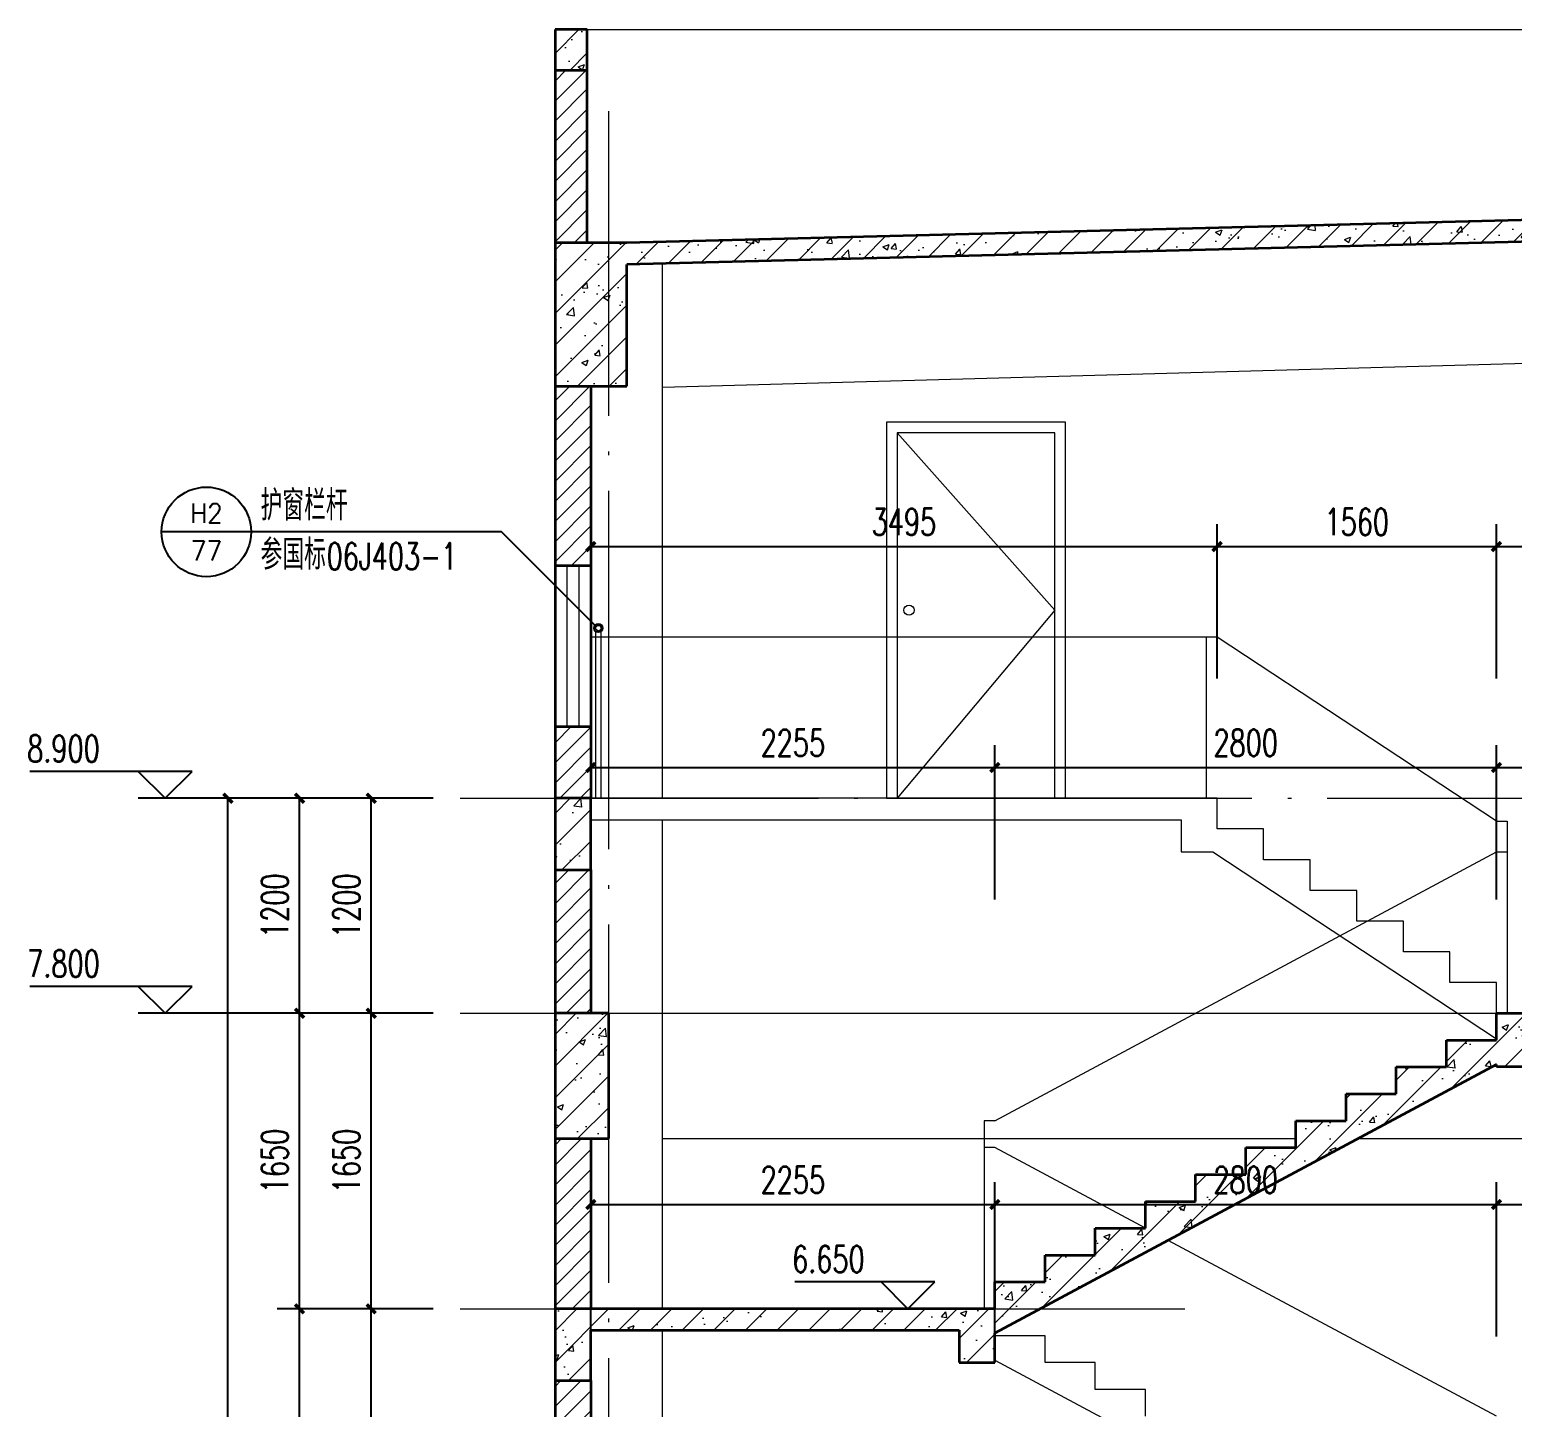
# Model space of a CAD drawing. Extents: x 238398 to 585159, y -66832 to 191741.
# Drawn here: x 393303 to 401579, y -50756 to -43066 of the extents above; entities that cross this region are included whole.
import ezdxf
from ezdxf.enums import TextEntityAlignment as Align

# ---------------------------------------------------------------- set-up
doc = ezdxf.new("R2010")
doc.units = 0
doc.header["$LTSCALE"] = 1000
doc.header["$MEASUREMENT"] = 0
doc.linetypes.add('DOTE', pattern=[2.42, 2, -0.2, 0.02, -0.2])
for name, color, linetype in [('DIM_ELEV', 3, 'Continuous'), ('DIM_IDEN', 3, 'Continuous'), ('PUB_DIM', 76, 'Continuous')]:
    doc.layers.add(name, color=color, linetype=linetype)
for name, color, linetype, lineweight in [('DOTE', 18, 'DOTE', 13), ('PUB_HATCH', 252, 'Continuous', 5), ('PUB_TEXT', 7, 'Continuous', 20), ('S_SURFACE', 42, 'Continuous', 15), ('WINDOW', 2, 'Continuous', 18), ('剖面粗线', 4, 'Continuous', 35)]:
    doc.layers.add(name, color=color, linetype=linetype, lineweight=lineweight)
doc.styles.add('_TCH_DIM', font='SIMPLEX', dxfattribs={"bigfont": 'GBCBIG'})
doc.styles.add('_TCH_DIM_T3', font='SIMPLEX', dxfattribs={"width": 0.705882, "bigfont": 'GBCBIG'})
doc.styles.add('_TCH_LABEL', font='geditxt.shx', dxfattribs={"bigfont": 'hztxt1.shx'})
doc.dimstyles.new('_TCH_ARCH&&50', dxfattribs={"dimtxt": 148.75, "dimasz": 50, "dimexe": 125, "dimexo": 150, "dimgap": 63.125, "dimtad": 1, "dimdec": 0, "dimzin": 0, "dimdsep": 46, "dimtxsty": '_TCH_DIM_T3', "dimblk": 'ARCHTICK', "dimcen": 0.09, "dimazin": 2, "dimtfac": 1, "dimtdec": 0, "dimtix": 1, "dimtmove": 2, "dimatfit": 3, "dimfxl": 1, "dimtolj": 1, "dimtzin": 0, "dimarcsym": 0})
pattern_1 = [(45, (-233869.22, -143500), (-88.388348, 88.388348), []), (50, (-233869.22, -143500), (358.63009, -31.37607), [37.5, -412.5]), (355, (-233869.22, -143500), (-69.37567, 376.09607), [30, -330]), (100.4514, (-233839.33, -143502.6), (289.2547, 344.71977), [31.8701, -350.57106]), (46.1842, (-233869.2, -143400), (533.62052, -82.7595), [56.25, -618.75]), (96.6356, (-233824.75, -143406.9), (467.33135, 487.05894), [47.80514, -525.8565]), (351.1842, (-233869.2, -143400), (467.33097, 487.0593), [45, -495]), (21, (-233819.22, -143425), (298.45353, -201.30945), [37.5, -412.5]), (326, (-233819.22, -143425), (121.65767, 362.57502), [30, -330]), (71.4514, (-233794.35, -143441.78), (420.11131, 161.26525), [31.8701, -350.57106]), (37.5, (-233869.22, -143500), (6.079928, 166.446927), [0, -326, 0, -335, 0, -331.25]), (7.5, (-233869.22, -143500), (131.53477, 197.205856), [0, -191, 0, -318.5, 0, -126.25]), (327.5, (-233980.72, -143500), (266.911218, -11.277436), [0, -125, 0, -390, 0, -517.5]), (317.5, (-234030.72, -143500), (291.593085, 50.05249), [0, -162.5, 0, -259, 0, -367.5])]
pattern_2 = [(45, (-233869.22, -143500), (-56.126601, 56.126601), [])]

# ---------------------------------------------------------------- blocks, each defined once
blk = doc.blocks.new('43ASFDA')
at = {"layer": 'PUB_HATCH'}
for p, q in [((517367.8, 27323), (517367.8, 28252.9)), ((517397.8, 27323), (517397.8, 28252.9))]:
    blk.add_line(p, q, dxfattribs=at)
for radius in [25, 15]:
    blk.add_circle((517382.8, 28272.9), radius, dxfattribs=at)
blk = doc.blocks.new('_ArchTick')
at = {"color": 0, "linetype": 'ByBlock', "const_width": 0.4}
blk.add_lwpolyline([(-0.5, -0.5), (0.5, 0.5)], dxfattribs=at)
blk = doc.blocks.new('*D175')
at = {"layer": 'Defpoints', "color": 0, "transparency": 16777216}
for p in [(403635.9, -45951.3), (401490.9, -46837.3), (403635.9, -46837.3)]:
    blk.add_point(p, dxfattribs=at)
at = {"layer": 'PUB_DIM', "color": 0, "lineweight": -2, "transparency": 16777216}
for p, q in [((401490.9, -46687.3), (401490.9, -45826.3)), ((403635.9, -46687.3), (403635.9, -45826.3)), ((401490.9, -45951.3), (403635.9, -45951.3))]:
    blk.add_line(p, q, dxfattribs=at)
at = {"layer": 'PUB_DIM', "color": 0, "lineweight": -2, "transparency": 16777216, "xscale": 50, "yscale": 50, "zscale": 50, "rotation": 180}
blk.add_blockref('_ArchTick', (401490.9, -45951.3), dxfattribs=at)
at = {"layer": 'PUB_DIM', "color": 0, "lineweight": -2, "transparency": 16777216, "xscale": 50, "yscale": 50, "zscale": 50}
blk.add_blockref('_ArchTick', (403635.9, -45951.3), dxfattribs=at)
at = {"layer": 'PUB_DIM', "color": 0, "transparency": 16777216, "insert": (402563.4, -45813.8), "char_height": 148.75, "attachment_point": 5, "style": '_TCH_DIM_T3'}
blk.add_mtext('\\A1;2145', dxfattribs=at)
blk = doc.blocks.new('*D176')
at = {"layer": 'Defpoints', "color": 0, "transparency": 16777216}
for p in [(401490.9, -45951.3), (399930.9, -46837.3), (401490.9, -46837.3)]:
    blk.add_point(p, dxfattribs=at)
at = {"layer": 'PUB_DIM', "color": 0, "lineweight": -2, "transparency": 16777216}
for p, q in [((399930.9, -46687.3), (399930.9, -45826.3)), ((401490.9, -46687.3), (401490.9, -45826.3)), ((399930.9, -45951.3), (401490.9, -45951.3))]:
    blk.add_line(p, q, dxfattribs=at)
at = {"layer": 'PUB_DIM', "color": 0, "lineweight": -2, "transparency": 16777216, "xscale": 50, "yscale": 50, "zscale": 50, "rotation": 180}
blk.add_blockref('_ArchTick', (399930.9, -45951.3), dxfattribs=at)
at = {"layer": 'PUB_DIM', "color": 0, "lineweight": -2, "transparency": 16777216, "xscale": 50, "yscale": 50, "zscale": 50}
blk.add_blockref('_ArchTick', (401490.9, -45951.3), dxfattribs=at)
at = {"layer": 'PUB_DIM', "color": 0, "transparency": 16777216, "insert": (400710.9, -45813.8), "char_height": 148.75, "attachment_point": 5, "style": '_TCH_DIM_T3'}
blk.add_mtext('\\A1;1560', dxfattribs=at)
blk = doc.blocks.new('*D177')
at = {"layer": 'Defpoints', "color": 0, "transparency": 16777216}
for p in [(399930.9, -45951.3), (396435.9, -46837.3), (399930.9, -46837.3)]:
    blk.add_point(p, dxfattribs=at)
at = {"layer": 'PUB_DIM', "color": 0, "lineweight": -2, "transparency": 16777216}
for p, q in [((396435.9, -46687.3), (396435.9, -45826.3)), ((399930.9, -46687.3), (399930.9, -45826.3)), ((396435.9, -45951.3), (399930.9, -45951.3))]:
    blk.add_line(p, q, dxfattribs=at)
at = {"layer": 'PUB_DIM', "color": 0, "lineweight": -2, "transparency": 16777216, "xscale": 50, "yscale": 50, "zscale": 50, "rotation": 180}
blk.add_blockref('_ArchTick', (396435.9, -45951.3), dxfattribs=at)
at = {"layer": 'PUB_DIM', "color": 0, "lineweight": -2, "transparency": 16777216, "xscale": 50, "yscale": 50, "zscale": 50}
blk.add_blockref('_ArchTick', (399930.9, -45951.3), dxfattribs=at)
at = {"layer": 'PUB_DIM', "color": 0, "transparency": 16777216, "insert": (398183.4, -45813.8), "char_height": 148.75, "attachment_point": 5, "style": '_TCH_DIM_T3'}
blk.add_mtext('\\A1;3495', dxfattribs=at)
blk = doc.blocks.new('*D240')
at = {"layer": 'Defpoints', "color": 0, "transparency": 16777216}
for p in [(403635.9, -49623.9), (401490.9, -50509.9), (403635.9, -50509.9)]:
    blk.add_point(p, dxfattribs=at)
at = {"layer": 'PUB_DIM', "color": 0, "lineweight": -2, "transparency": 16777216}
for p, q in [((401490.9, -50359.9), (401490.9, -49498.9)), ((403635.9, -50359.9), (403635.9, -49498.9)), ((401490.9, -49623.9), (403635.9, -49623.9))]:
    blk.add_line(p, q, dxfattribs=at)
at = {"layer": 'PUB_DIM', "color": 0, "lineweight": -2, "transparency": 16777216, "xscale": 50, "yscale": 50, "zscale": 50, "rotation": 180}
blk.add_blockref('_ArchTick', (401490.9, -49623.9), dxfattribs=at)
at = {"layer": 'PUB_DIM', "color": 0, "lineweight": -2, "transparency": 16777216, "xscale": 50, "yscale": 50, "zscale": 50}
blk.add_blockref('_ArchTick', (403635.9, -49623.9), dxfattribs=at)
at = {"layer": 'PUB_DIM', "color": 0, "transparency": 16777216, "insert": (402563.4, -49486.4), "char_height": 148.75, "attachment_point": 5, "style": '_TCH_DIM_T3'}
blk.add_mtext('\\A1;2145', dxfattribs=at)
blk = doc.blocks.new('*D241')
at = {"layer": 'Defpoints', "color": 0, "transparency": 16777216}
for p in [(401490.9, -49623.9), (398690.9, -50509.9), (401490.9, -50509.9)]:
    blk.add_point(p, dxfattribs=at)
at = {"layer": 'PUB_DIM', "color": 0, "lineweight": -2, "transparency": 16777216}
for p, q in [((398690.9, -50359.9), (398690.9, -49498.9)), ((401490.9, -50359.9), (401490.9, -49498.9)), ((398690.9, -49623.9), (401490.9, -49623.9))]:
    blk.add_line(p, q, dxfattribs=at)
at = {"layer": 'PUB_DIM', "color": 0, "lineweight": -2, "transparency": 16777216, "xscale": 50, "yscale": 50, "zscale": 50, "rotation": 180}
blk.add_blockref('_ArchTick', (398690.9, -49623.9), dxfattribs=at)
at = {"layer": 'PUB_DIM', "color": 0, "lineweight": -2, "transparency": 16777216, "xscale": 50, "yscale": 50, "zscale": 50}
blk.add_blockref('_ArchTick', (401490.9, -49623.9), dxfattribs=at)
at = {"layer": 'PUB_DIM', "color": 0, "transparency": 16777216, "insert": (400090.9, -49486.4), "char_height": 148.75, "attachment_point": 5, "style": '_TCH_DIM_T3'}
blk.add_mtext('\\A1;2800', dxfattribs=at)
blk = doc.blocks.new('*D242')
at = {"layer": 'Defpoints', "color": 0, "transparency": 16777216}
for p in [(398690.9, -49623.9), (396435.9, -50509.9), (398690.9, -50509.9)]:
    blk.add_point(p, dxfattribs=at)
at = {"layer": 'PUB_DIM', "color": 0, "lineweight": -2, "transparency": 16777216}
for p, q in [((396435.9, -50359.9), (396435.9, -49498.9)), ((398690.9, -50359.9), (398690.9, -49498.9)), ((396435.9, -49623.9), (398690.9, -49623.9))]:
    blk.add_line(p, q, dxfattribs=at)
at = {"layer": 'PUB_DIM', "color": 0, "lineweight": -2, "transparency": 16777216, "xscale": 50, "yscale": 50, "zscale": 50, "rotation": 180}
blk.add_blockref('_ArchTick', (396435.9, -49623.9), dxfattribs=at)
at = {"layer": 'PUB_DIM', "color": 0, "lineweight": -2, "transparency": 16777216, "xscale": 50, "yscale": 50, "zscale": 50}
blk.add_blockref('_ArchTick', (398690.9, -49623.9), dxfattribs=at)
at = {"layer": 'PUB_DIM', "color": 0, "transparency": 16777216, "insert": (397563.4, -49486.4), "char_height": 148.75, "attachment_point": 5, "style": '_TCH_DIM_T3'}
blk.add_mtext('\\A1;2255', dxfattribs=at)
blk = doc.blocks.new('*D243')
at = {"layer": 'Defpoints', "color": 0, "transparency": 16777216}
for p in [(403635.9, -47184.6), (401490.9, -48070.6), (403635.9, -48070.6)]:
    blk.add_point(p, dxfattribs=at)
at = {"layer": 'PUB_DIM', "color": 0, "lineweight": -2, "transparency": 16777216}
for p, q in [((401490.9, -47920.6), (401490.9, -47059.6)), ((403635.9, -47920.6), (403635.9, -47059.6)), ((401490.9, -47184.6), (403635.9, -47184.6))]:
    blk.add_line(p, q, dxfattribs=at)
at = {"layer": 'PUB_DIM', "color": 0, "lineweight": -2, "transparency": 16777216, "xscale": 50, "yscale": 50, "zscale": 50, "rotation": 180}
blk.add_blockref('_ArchTick', (401490.9, -47184.6), dxfattribs=at)
at = {"layer": 'PUB_DIM', "color": 0, "lineweight": -2, "transparency": 16777216, "xscale": 50, "yscale": 50, "zscale": 50}
blk.add_blockref('_ArchTick', (403635.9, -47184.6), dxfattribs=at)
at = {"layer": 'PUB_DIM', "color": 0, "transparency": 16777216, "insert": (402563.4, -47047.1), "char_height": 148.75, "attachment_point": 5, "style": '_TCH_DIM_T3'}
blk.add_mtext('\\A1;2145', dxfattribs=at)
blk = doc.blocks.new('*D244')
at = {"layer": 'Defpoints', "color": 0, "transparency": 16777216}
for p in [(401490.9, -47184.6), (398690.9, -48070.6), (401490.9, -48070.6)]:
    blk.add_point(p, dxfattribs=at)
at = {"layer": 'PUB_DIM', "color": 0, "lineweight": -2, "transparency": 16777216}
for p, q in [((398690.9, -47920.6), (398690.9, -47059.6)), ((401490.9, -47920.6), (401490.9, -47059.6)), ((398690.9, -47184.6), (401490.9, -47184.6))]:
    blk.add_line(p, q, dxfattribs=at)
at = {"layer": 'PUB_DIM', "color": 0, "lineweight": -2, "transparency": 16777216, "xscale": 50, "yscale": 50, "zscale": 50, "rotation": 180}
blk.add_blockref('_ArchTick', (398690.9, -47184.6), dxfattribs=at)
at = {"layer": 'PUB_DIM', "color": 0, "lineweight": -2, "transparency": 16777216, "xscale": 50, "yscale": 50, "zscale": 50}
blk.add_blockref('_ArchTick', (401490.9, -47184.6), dxfattribs=at)
at = {"layer": 'PUB_DIM', "color": 0, "transparency": 16777216, "insert": (400090.9, -47047.1), "char_height": 148.75, "attachment_point": 5, "style": '_TCH_DIM_T3'}
blk.add_mtext('\\A1;2800', dxfattribs=at)
blk = doc.blocks.new('*D245')
at = {"layer": 'Defpoints', "color": 0, "transparency": 16777216}
for p in [(398690.9, -47184.6), (396435.9, -48070.6), (398690.9, -48070.6)]:
    blk.add_point(p, dxfattribs=at)
at = {"layer": 'PUB_DIM', "color": 0, "lineweight": -2, "transparency": 16777216}
for p, q in [((396435.9, -47920.6), (396435.9, -47059.6)), ((398690.9, -47920.6), (398690.9, -47059.6)), ((396435.9, -47184.6), (398690.9, -47184.6))]:
    blk.add_line(p, q, dxfattribs=at)
at = {"layer": 'PUB_DIM', "color": 0, "lineweight": -2, "transparency": 16777216, "xscale": 50, "yscale": 50, "zscale": 50, "rotation": 180}
blk.add_blockref('_ArchTick', (396435.9, -47184.6), dxfattribs=at)
at = {"layer": 'PUB_DIM', "color": 0, "lineweight": -2, "transparency": 16777216, "xscale": 50, "yscale": 50, "zscale": 50}
blk.add_blockref('_ArchTick', (398690.9, -47184.6), dxfattribs=at)
at = {"layer": 'PUB_DIM', "color": 0, "transparency": 16777216, "insert": (397563.4, -47047.1), "char_height": 148.75, "attachment_point": 5, "style": '_TCH_DIM_T3'}
blk.add_mtext('\\A1;2255', dxfattribs=at)
blk = doc.blocks.new('*D252')
at = {"layer": 'Defpoints', "color": 0, "transparency": 16777216}
for p in [(395209.8, -47356), (395705.7, -47356), (395705.7, -48556)]:
    blk.add_point(p, dxfattribs=at)
at = {"layer": 'PUB_DIM', "color": 0, "lineweight": -2, "transparency": 16777216}
for p, q in [((395555.7, -47356), (395084.8, -47356)), ((395209.8, -48556), (395209.8, -47356)), ((395555.7, -48556), (395084.8, -48556))]:
    blk.add_line(p, q, dxfattribs=at)
at = {"layer": 'PUB_DIM', "color": 0, "lineweight": -2, "transparency": 16777216, "xscale": 50, "yscale": 50, "zscale": 50}
for p, rotation in [((395209.8, -47356), 90), ((395209.8, -48556), 270)]:
    blk.add_blockref('_ArchTick', p, dxfattribs=dict(at, rotation=rotation))
at = {"layer": 'PUB_DIM', "color": 0, "transparency": 16777216, "insert": (395072.3, -47956), "char_height": 148.75, "attachment_point": 5, "rotation": 90, "style": '_TCH_DIM_T3'}
blk.add_mtext('\\A1;1200', dxfattribs=at)
blk = doc.blocks.new('*D253')
at = {"layer": 'Defpoints', "color": 0, "transparency": 16777216}
for p in [(395209.8, -48556), (395705.7, -48556), (395705.7, -50206)]:
    blk.add_point(p, dxfattribs=at)
at = {"layer": 'PUB_DIM', "color": 0, "lineweight": -2, "transparency": 16777216}
for p, q in [((395555.7, -48556), (395084.8, -48556)), ((395209.8, -50206), (395209.8, -48556)), ((395555.7, -50206), (395084.8, -50206))]:
    blk.add_line(p, q, dxfattribs=at)
at = {"layer": 'PUB_DIM', "color": 0, "lineweight": -2, "transparency": 16777216, "xscale": 50, "yscale": 50, "zscale": 50}
for p, rotation in [((395209.8, -48556), 90), ((395209.8, -50206), 270)]:
    blk.add_blockref('_ArchTick', p, dxfattribs=dict(at, rotation=rotation))
at = {"layer": 'PUB_DIM', "color": 0, "transparency": 16777216, "insert": (395072.3, -49381), "char_height": 148.75, "attachment_point": 5, "rotation": 90, "style": '_TCH_DIM_T3'}
blk.add_mtext('\\A1;1650', dxfattribs=at)
blk = doc.blocks.new('*D254')
at = {"layer": 'Defpoints', "color": 0, "transparency": 16777216}
for p in [(395209.8, -50206), (395705.7, -50206), (395705.7, -51856)]:
    blk.add_point(p, dxfattribs=at)
at = {"layer": 'PUB_DIM', "color": 0, "lineweight": -2, "transparency": 16777216}
for p, q in [((395555.7, -50206), (395084.8, -50206)), ((395209.8, -51856), (395209.8, -50206)), ((395555.7, -51856), (395084.8, -51856))]:
    blk.add_line(p, q, dxfattribs=at)
at = {"layer": 'PUB_DIM', "color": 0, "lineweight": -2, "transparency": 16777216, "xscale": 50, "yscale": 50, "zscale": 50}
for p, rotation in [((395209.8, -50206), 90), ((395209.8, -51856), 270)]:
    blk.add_blockref('_ArchTick', p, dxfattribs=dict(at, rotation=rotation))
at = {"layer": 'PUB_DIM', "color": 0, "transparency": 16777216, "insert": (395072.3, -51031), "char_height": 148.75, "attachment_point": 5, "rotation": 90, "style": '_TCH_DIM_T3'}
blk.add_mtext('\\A1;1650', dxfattribs=at)
blk = doc.blocks.new('*D328')
at = {"layer": 'Defpoints', "color": 0, "transparency": 16777216}
for p in [(394409.8, -47356), (394973.6, -47356), (394973.6, -56356)]:
    blk.add_point(p, dxfattribs=at)
at = {"layer": 'PUB_DIM', "color": 0, "lineweight": -2, "transparency": 16777216}
for p, q in [((394823.6, -47356), (394284.8, -47356)), ((394409.8, -56356), (394409.8, -47356)), ((394823.6, -56356), (394284.8, -56356))]:
    blk.add_line(p, q, dxfattribs=at)
at = {"layer": 'PUB_DIM', "color": 0, "lineweight": -2, "transparency": 16777216, "xscale": 50, "yscale": 50, "zscale": 50}
for p, rotation in [((394409.8, -47356), 90), ((394409.8, -56356), 270)]:
    blk.add_blockref('_ArchTick', p, dxfattribs=dict(at, rotation=rotation))
at = {"layer": 'PUB_DIM', "color": 0, "transparency": 16777216, "insert": (394272.3, -51856), "char_height": 148.75, "attachment_point": 5, "rotation": 90, "style": '_TCH_DIM_T3'}
blk.add_mtext('\\A1;9000', dxfattribs=at)
blk = doc.blocks.new('*D330')
at = {"layer": 'Defpoints', "color": 0, "transparency": 16777216}
for p in [(394809.8, -47356), (395305.7, -47356), (395305.7, -48556)]:
    blk.add_point(p, dxfattribs=at)
at = {"layer": 'PUB_DIM', "color": 0, "lineweight": -2, "transparency": 16777216}
for p, q in [((395155.7, -47356), (394684.8, -47356)), ((394809.8, -48556), (394809.8, -47356)), ((395155.7, -48556), (394684.8, -48556))]:
    blk.add_line(p, q, dxfattribs=at)
at = {"layer": 'PUB_DIM', "color": 0, "lineweight": -2, "transparency": 16777216, "xscale": 50, "yscale": 50, "zscale": 50}
for p, rotation in [((394809.8, -47356), 90), ((394809.8, -48556), 270)]:
    blk.add_blockref('_ArchTick', p, dxfattribs=dict(at, rotation=rotation))
at = {"layer": 'PUB_DIM', "color": 0, "transparency": 16777216, "insert": (394672.3, -47956), "char_height": 148.75, "attachment_point": 5, "rotation": 90, "style": '_TCH_DIM_T3'}
blk.add_mtext('\\A1;1200', dxfattribs=at)
blk = doc.blocks.new('*D331')
at = {"layer": 'Defpoints', "color": 0, "transparency": 16777216}
for p in [(394809.8, -48556), (395305.7, -48556), (395305.7, -50206)]:
    blk.add_point(p, dxfattribs=at)
at = {"layer": 'PUB_DIM', "color": 0, "lineweight": -2, "transparency": 16777216}
for p, q in [((395155.7, -48556), (394684.8, -48556)), ((394809.8, -50206), (394809.8, -48556)), ((395155.7, -50206), (394684.8, -50206))]:
    blk.add_line(p, q, dxfattribs=at)
at = {"layer": 'PUB_DIM', "color": 0, "lineweight": -2, "transparency": 16777216, "xscale": 50, "yscale": 50, "zscale": 50}
for p, rotation in [((394809.8, -48556), 90), ((394809.8, -50206), 270)]:
    blk.add_blockref('_ArchTick', p, dxfattribs=dict(at, rotation=rotation))
at = {"layer": 'PUB_DIM', "color": 0, "transparency": 16777216, "insert": (394672.3, -49381), "char_height": 148.75, "attachment_point": 5, "rotation": 90, "style": '_TCH_DIM_T3'}
blk.add_mtext('\\A1;1650', dxfattribs=at)
blk = doc.blocks.new('*D332')
at = {"layer": 'Defpoints', "color": 0, "transparency": 16777216}
for p in [(394809.8, -50206), (395305.7, -50206), (395305.7, -51856)]:
    blk.add_point(p, dxfattribs=at)
at = {"layer": 'PUB_DIM', "color": 0, "lineweight": -2, "transparency": 16777216}
for p, q in [((395155.7, -50206), (394684.8, -50206)), ((394809.8, -51856), (394809.8, -50206)), ((395155.7, -51856), (394684.8, -51856))]:
    blk.add_line(p, q, dxfattribs=at)
at = {"layer": 'PUB_DIM', "color": 0, "lineweight": -2, "transparency": 16777216, "xscale": 50, "yscale": 50, "zscale": 50}
for p, rotation in [((394809.8, -50206), 90), ((394809.8, -51856), 270)]:
    blk.add_blockref('_ArchTick', p, dxfattribs=dict(at, rotation=rotation))
at = {"layer": 'PUB_DIM', "color": 0, "transparency": 16777216, "insert": (394672.3, -51031), "char_height": 148.75, "attachment_point": 5, "rotation": 90, "style": '_TCH_DIM_T3'}
blk.add_mtext('\\A1;1650', dxfattribs=at)

msp = doc.modelspace()

# ---------------------------------------------------------------- hatches: boundary and pattern name
at = {"layer": 'PUB_HATCH'}
h = msp.add_hatch(dxfattribs=at)
h.set_pattern_fill('钢筋混凝土', color=256, scale=50, style=0)
h.set_pattern_definition([(45, (-277089.19, -143590.59), (-88.388348, 88.388348), []), (50, (-277089.2, -143590.6), (358.63009, -31.37607), [37.5, -412.5]), (355, (-277089.2, -143590.6), (-69.37567, 376.09607), [30, -330]), (100.4514, (-277059.3, -143593.2), (289.25469, 344.71977), [31.8701, -350.57106]), (46.1842, (-277089.2, -143490.6), (533.62052, -82.7595), [56.25, -618.75]), (96.6356, (-277044.7, -143497.5), (467.33135, 487.05894), [47.80514, -525.8565]), (351.1842, (-277089.2, -143490.6), (467.33097, 487.0593), [45, -495]), (21, (-277039.2, -143515.6), (298.45353, -201.30945), [37.5, -412.5]), (326, (-277039.2, -143515.6), (121.65767, 362.57502), [30, -330]), (71.4514, (-277014.32, -143532.37), (420.11131, 161.26525), [31.8701, -350.57106]), (37.5, (-277089.19, -143590.59), (6.079928, 166.446927), [0, -326, 0, -335, 0, -331.25]), (7.5, (-277089.2, -143590.6), (131.53477, 197.205856), [0, -191, 0, -318.5, 0, -126.25]), (327.5, (-277200.69, -143590.6), (266.911218, -11.277436), [0, -125, 0, -390, 0, -517.5]), (317.5, (-277250.7, -143590.6), (291.593085, 50.05249), [0, -162.5, 0, -259, 0, -367.5])])
h.paths.add_polyline_path([(396415.9, -43065.9), (396235.9, -43065.9), (396235.9, -43293.6), (396415.9, -43293.6)])
h = msp.add_hatch(dxfattribs=at)
h.set_pattern_fill('ANSI31', color=256, scale=50)
h.set_pattern_definition([(45, (-233869.22, -143510.32), (-56.126601, 56.126601), [])])
h.paths.add_polyline_path([(396415.9, -43293.6), (396235.9, -43293.6), (396235.9, -44256), (396415.9, -44256)])
h = msp.add_hatch(dxfattribs=at)
h.set_pattern_fill('钢筋混凝土', color=256, scale=50, style=0)
h.set_pattern_definition([(45, (968421.93, -836826.9), (-88.388348, 88.388348), []), (50, (968421.93, -836826.9), (358.63009, -31.37607), [37.5, -412.5]), (355, (968421.93, -836826.9), (-69.37567, 376.09607), [30, -330]), (100.4514, (968451.82, -836829.5), (289.25469, 344.71977), [31.8701, -350.57106]), (46.1842, (968421.93, -836726.9), (533.62052, -82.7595), [56.25, -618.75]), (96.6356, (968466.4, -836733.8), (467.33135, 487.05894), [47.80514, -525.8565]), (351.1842, (968421.93, -836726.9), (467.33097, 487.0593), [45, -495]), (21, (968471.93, -836751.9), (298.45353, -201.309445), [37.5, -412.5]), (326, (968471.93, -836751.9), (121.65767, 362.57502), [30, -330]), (71.4514, (968496.8, -836768.68), (420.11131, 161.26525), [31.8701, -350.57106]), (37.5, (968421.93, -836826.9), (6.079928, 166.446927), [0, -326, 0, -335, 0, -331.25]), (7.5, (968421.93, -836826.9), (131.53477, 197.205856), [0, -191, 0, -318.5, 0, -126.25]), (327.5, (968310.43, -836826.9), (266.911218, -11.277436), [0, -125, 0, -390, 0, -517.5]), (317.5, (968260.43, -836826.9), (291.593085, 50.05249), [0, -162.5, 0, -259, 0, -367.5])])
h.paths.add_polyline_path([(403835.9, -44193.5), (403835.9, -44878.6), (403635.9, -44878.6), (403635.9, -44078.6), (404324.1, -44061.1), (404324.1, -44181.1)])
h.paths.add_polyline_path([(403435.9, -44203.6), (396635.9, -44376), (396635.9, -45066.2), (396535.9, -45066.2), (396535.9, -44256), (396635.9, -44256), (403635.9, -44078.6), (403635.9, -44878.6), (403435.9, -44878.6)])
h.paths.add_polyline_path([(396235.9, -44266.2), (396235.9, -44256), (396535.9, -44256), (396535.9, -45056), (396235.9, -45056)])
h = msp.add_hatch(dxfattribs=at)
h.set_pattern_fill('ANSI31', color=256, scale=50)
h.set_pattern_definition(pattern_2)
h.paths.add_polyline_path([(396435.9, -47756), (396235.9, -47756), (396235.9, -48556), (396435.9, -48556)])
h.paths.add_polyline_path([(396235.9, -46056), (396435.9, -46056), (396435.9, -45056), (396235.9, -45056)])
h.paths.add_polyline_path([(396435.9, -46956), (396235.9, -46956), (396235.9, -47356), (396435.9, -47356)])
h = msp.add_hatch(dxfattribs=at)
h.set_pattern_fill('钢筋混凝土', color=256, scale=50, style=0)
h.set_pattern_definition([(45, (-220200, -143800), (-88.388348, 88.388348), []), (50, (-220200, -143800), (358.63009, -31.37607), [37.5, -412.5]), (355, (-220200, -143800), (-69.37567, 376.09607), [30, -330]), (100.4514, (-220170.1, -143802.6), (289.2547, 344.71977), [31.8701, -350.57106]), (46.1842, (-220200, -143700), (533.62052, -82.7595), [56.25, -618.75]), (96.6356, (-220155.53, -143706.9), (467.33135, 487.05894), [47.80514, -525.8565]), (351.1842, (-220200, -143700), (467.33097, 487.0593), [45, -495]), (21, (-220150, -143725), (298.45353, -201.30945), [37.5, -412.5]), (326, (-220150, -143725), (121.65767, 362.57502), [30, -330]), (71.4514, (-220125.13, -143741.78), (420.11131, 161.26525), [31.8701, -350.57106]), (37.5, (-220200, -143800), (6.079928, 166.446927), [0, -326, 0, -335, 0, -331.25]), (7.5, (-220200, -143800), (131.53477, 197.205856), [0, -191, 0, -318.5, 0, -126.25]), (327.5, (-220311.5, -143800), (266.911218, -11.277436), [0, -125, 0, -390, 0, -517.5]), (317.5, (-220361.5, -143800), (291.593085, 50.05249), [0, -162.5, 0, -259, 0, -367.5])])
h.paths.add_polyline_path([(396435.9, -47756), (396435.9, -47356), (396235.9, -47356), (396235.9, -47756)])
h = msp.add_hatch(dxfattribs=at)
h.set_pattern_fill('钢筋混凝土', color=256, scale=50, style=0)
h.set_pattern_definition(pattern_1)
h.paths.add_polyline_path([(396235.9, -49256), (396535.9, -49256), (396535.9, -48556), (396235.9, -48556)])
h = msp.add_hatch(dxfattribs=at)
h.set_pattern_fill('钢筋混凝土', color=256, scale=50, style=0)
h.set_pattern_definition(pattern_1)
h.paths.add_polyline_path([(403335.9, -48556.2), (401490.9, -48556), (401490.9, -48856), (401690.9, -48856), (401690.9, -48676), (403335.9, -48676.2), (403335.9, -49356.2)])
h.paths.add_polyline_path([(404324.1, -48676), (404324.1, -48556), (403335.9, -48556.2), (403335.9, -49256.2), (403635.9, -49256.2), (403635.9, -48676)])
h = msp.add_hatch(dxfattribs=at)
h.set_pattern_fill('钢筋混凝土', color=256, scale=50, style=0)
h.set_pattern_definition(pattern_1)
h.paths.add_polyline_path([(401490.9, -48842.2), (401490.9, -48706), (401210.9, -48706), (401210.9, -48856), (400930.9, -48856), (400930.9, -49006), (400650.9, -49006), (400650.9, -49156), (400370.9, -49156), (400370.9, -49306), (400090.9, -49306), (400090.9, -49456), (399810.9, -49456), (399810.9, -49606), (399530.9, -49606), (399530.9, -49756), (399250.9, -49756), (399250.9, -49906), (398970.9, -49906), (398970.9, -50056), (398690.9, -50056), (398690.9, -50206), (398690.9, -50342.2)])
h = msp.add_hatch(dxfattribs=at)
h.set_pattern_fill('ANSI31', color=256, scale=50)
h.set_pattern_definition(pattern_2)
h.paths.add_polyline_path([(396235.9, -50206), (396435.9, -50206), (396435.9, -49256), (396235.9, -49256)])
h.paths.add_polyline_path([(396435.9, -50606), (396235.9, -50606), (396235.9, -50956), (396435.9, -50956)])
h = msp.add_hatch(dxfattribs=at)
h.set_pattern_fill('钢筋混凝土', color=256, scale=50, style=0)
h.set_pattern_definition([(45, (-277374.19, -143580.45), (-88.388348, 88.388348), []), (50, (-277374.2, -143580.45), (358.63009, -31.37607), [37.5, -412.5]), (355, (-277374.2, -143580.45), (-69.37567, 376.09607), [30, -330]), (100.4514, (-277344.3, -143583.07), (289.25469, 344.71977), [31.8701, -350.57106]), (46.1842, (-277374.2, -143480.45), (533.62052, -82.7595), [56.25, -618.75]), (96.6356, (-277329.7, -143487.35), (467.33135, 487.05894), [47.80514, -525.8565]), (351.1842, (-277374.2, -143480.45), (467.33097, 487.0593), [45, -495]), (21, (-277324.2, -143505.45), (298.45353, -201.30945), [37.5, -412.5]), (326, (-277324.2, -143505.45), (121.65767, 362.57502), [30, -330]), (71.4514, (-277299.32, -143522.23), (420.11131, 161.26525), [31.8701, -350.57106]), (37.5, (-277374.19, -143580.45), (6.079928, 166.446927), [0, -326, 0, -335, 0, -331.25]), (7.5, (-277374.2, -143580.45), (131.53477, 197.205856), [0, -191, 0, -318.5, 0, -126.25]), (327.5, (-277485.69, -143580.45), (266.911218, -11.277436), [0, -125, 0, -390, 0, -517.5]), (317.5, (-277535.7, -143580.45), (291.593085, 50.05249), [0, -162.5, 0, -259, 0, -367.5])])
h.paths.add_polyline_path([(398690.9, -50206), (396987.9, -50206), (396987.8, -50206.1), (396987.7, -50206), (396235.9, -50205.9), (396235.9, -50606), (396435.9, -50606.1), (396435.9, -50326), (398490.9, -50326), (398490.9, -50506), (398690.9, -50506)])
h.paths.add_polyline_path([(396435.9, -50206), (396435.9, -50705.8)])

# ---------------------------------------------------------------- linework, layer by layer
at = {"layer": 'DIM_ELEV'}
for p, q in [((394209.8, -47206), (393304.9, -47206)), ((394059.8, -47356), (393909.8, -47206)), ((394059.8, -47356), (394209.8, -47206)), ((394823.6, -47356), (393909.8, -47356)), ((394209.8, -48406), (393304.9, -48406)), ((394059.8, -48556), (393909.8, -48406)), ((394059.8, -48556), (394209.8, -48406)), ((394823.6, -48556), (393909.8, -48556)), ((398355.9, -50056.1), (397574.1, -50056.1)), ((398205.9, -50206.1), (398055.9, -50056.1)), ((398205.9, -50206.1), (398355.9, -50056.1))]:
    msp.add_line(p, q, dxfattribs=at)
at = {"layer": 'DIM_IDEN'}
for p, q in [((394539.9, -45869.2), (394039.9, -45869.2)), ((395937.7, -45869.2), (394539.9, -45869.2)), ((396460.7, -46391.4), (395937.7, -45869.2))]:
    msp.add_line(p, q, dxfattribs=at)
for centre, radius in [((394289.9, -45869.2), 250), ((396476.4, -46407.1), 22.1)]:
    msp.add_circle(centre, radius, dxfattribs=at)
at = {"layer": 'DOTE'}
for p, q in [((396535.9, -57320.9), (396535.9, -43520.3)), ((395705.7, -47356), (405256.2, -47356)), ((395705.7, -48556), (405256.2, -48556)), ((395705.7, -50206), (399751, -50206))]:
    msp.add_line(p, q, dxfattribs=at)
at = {"layer": 'PUB_HATCH'}
for p, q in [((398145.9, -45316), (399025.9, -46306)), ((399025.9, -46306), (398146, -47356))]:
    msp.add_line(p, q, dxfattribs=at)
for points in [[(396415.9, -43065.9), (404324.1, -43065.9)], [(396835.9, -45060.7), (403335.9, -44881.3)], [(398145.9, -45316), (398145.9, -45316), (398145.9, -47356), (398145.9, -47356)], [(399025.9, -47356), (399025.9, -47356), (399025.9, -45316), (398145.9, -45316)], [(396835.9, -48556), (401243.7, -48556)], [(396835.9, -49256), (400370.9, -49256)], [(400718.4, -49256), (403335.9, -49256)]]:
    msp.add_lwpolyline(points, dxfattribs=at)
msp.add_lwpolyline([(398085.9, -47356), (399085.9, -47356), (399085.9, -45256), (398085.9, -45256)], close=True, dxfattribs=at)
msp.add_circle((398211.6, -46306), 28.4, dxfattribs=at)
at = {"layer": 'S_SURFACE'}
for p, q in [((396835.9, -47356), (396835.9, -44371)), ((401490.9, -47484.6), (399930.9, -46456)), ((399930.9, -47356), (396435.9, -47356)), ((399930.9, -47527.5), (399930.9, -47356)), ((396435.9, -47476), (399730.9, -47476)), ((396835.9, -50206), (396835.9, -47476)), ((399730.9, -47476), (399730.9, -47656)), ((400190.9, -47527.5), (399930.9, -47527.5)), ((400190.9, -47698.9), (400190.9, -47527.5)), ((398690.9, -49156), (401490.9, -47656)), ((399730.9, -47656), (399907.9, -47656)), ((399907.9, -47656), (401490.9, -48699.8)), ((400450.9, -47698.9), (400190.9, -47698.9)), ((400450.9, -47870.3), (400450.9, -47698.9)), ((400710.9, -47870.3), (400450.9, -47870.3)), ((400710.9, -48041.7), (400710.9, -47870.3)), ((400970.9, -48041.7), (400710.9, -48041.7)), ((400970.9, -48213.2), (400970.9, -48041.7)), ((401230.9, -48213.2), (400970.9, -48213.2)), ((401230.9, -48384.6), (401230.9, -48213.2)), ((401490.9, -48384.6), (401230.9, -48384.6)), ((401490.9, -48556), (401490.9, -48384.6)), ((399530.9, -49756), (398690.9, -49306)), ((401490.9, -50806), (399657.9, -49824.1)), ((396835.9, -53356), (396835.9, -50326)), ((398970.9, -50356), (398690.9, -50356)), ((398970.9, -50506), (398970.9, -50356)), ((398690.9, -50492.2), (401236.8, -51856)), ((399250.9, -50506), (398970.9, -50506)), ((399250.9, -50656), (399250.9, -50506)), ((399530.9, -50656), (399250.9, -50656)), ((399530.9, -50806), (399530.9, -50656))]:
    msp.add_line(p, q, dxfattribs=at)
for points in [[(399870.9, -46456), (396435.9, -46456)], [(399930.9, -46456), (399870.9, -46456), (399870.9, -47356), (399870.9, -47356)], [(401490.9, -47484.6), (401550.9, -47484.6), (401550.9, -48556), (401550.9, -48556)], [(401490.9, -47656), (401550.9, -47656)], [(398690.9, -49156), (398630.9, -49156), (398630.9, -50206), (398630.9, -50206)], [(398690.9, -49306), (398630.9, -49306), (398630.9, -49306), (398630.9, -49306)]]:
    msp.add_lwpolyline(points, dxfattribs=at)
at = {"layer": 'WINDOW'}
msp.add_lwpolyline([(396235.9, -46056), (396435.9, -46056), (396435.9, -46956), (396235.9, -46956)], close=True, dxfattribs=at)
for points in [[(396302.5, -46056), (396302.5, -46956)], [(396369.2, -46056), (396369.2, -46956)]]:
    msp.add_lwpolyline(points, dxfattribs=at)
at = {"layer": '剖面粗线'}
for p, q in [((396415.9, -43065.9), (396235.9, -43065.9)), ((396235.9, -43065.9), (396235.9, -44256)), ((396415.9, -43065.9), (396235.9, -43065.9)), ((396415.9, -44256), (396415.9, -43065.9)), ((396415.9, -43293.6), (396235.9, -43293.6)), ((404324.1, -44061.1), (396635.9, -44256)), ((396635.9, -44256), (396235.9, -44256)), ((396235.9, -44256), (396235.9, -44266.2)), ((396235.9, -44266.2), (396235.9, -56656)), ((396235.9, -44266.2), (396235.9, -45056)), ((403435.9, -44203.6), (396635.9, -44376)), ((396635.9, -45056), (396635.9, -44376)), ((396235.9, -45056), (396635.9, -45056)), ((396435.9, -45056), (396435.9, -47356)), ((396235.9, -46056), (396435.9, -46056)), ((396235.9, -46956), (396435.9, -46956)), ((396235.9, -47356), (396235.9, -47756)), ((396435.9, -47756), (396435.9, -47476)), ((396235.9, -47756), (396435.9, -47756)), ((396435.9, -47756), (396435.9, -48556)), ((396235.9, -48556), (396235.9, -49256)), ((396535.9, -48556), (396235.9, -48556)), ((396535.9, -49256), (396535.9, -48556)), ((401490.9, -48706), (401490.9, -48556)), ((401490.9, -48556), (404324.1, -48556)), ((401490.9, -48706), (401490.9, -48556)), ((401210.9, -48856), (401210.9, -48706)), ((401210.9, -48706), (401490.9, -48706)), ((401490.9, -48842.2), (398690.9, -50342.2)), ((400930.9, -49006), (400930.9, -48856)), ((400930.9, -48856), (401210.9, -48856)), ((401490.9, -48856), (401490.9, -48842.2)), ((401690.9, -48856), (401490.9, -48856)), ((400650.9, -49156), (400650.9, -49006)), ((400650.9, -49006), (400930.9, -49006)), ((400370.9, -49306), (400370.9, -49156)), ((400370.9, -49156), (400650.9, -49156)), ((396235.9, -49256), (396535.9, -49256)), ((396435.9, -49256), (396435.9, -50206)), ((400090.9, -49456), (400090.9, -49306)), ((400090.9, -49306), (400370.9, -49306)), ((399810.9, -49606), (399810.9, -49456)), ((399810.9, -49456), (400090.9, -49456)), ((399530.9, -49756), (399530.9, -49606)), ((399530.9, -49606), (399810.9, -49606)), ((399250.9, -49906), (399250.9, -49756)), ((399250.9, -49756), (399530.9, -49756)), ((398970.9, -50056), (398970.9, -49906)), ((398970.9, -49906), (399250.9, -49906)), ((398690.9, -50206), (398690.9, -50056)), ((398690.9, -50056), (398970.9, -50056)), ((396235.9, -50205.9), (396235.9, -50606)), ((398690.9, -50206), (396235.9, -50206)), ((396435.9, -50326), (398490.9, -50326)), ((396435.9, -50606), (396435.9, -50326)), ((398490.9, -50326), (398490.9, -50506)), ((398690.9, -50506), (398690.9, -50342.2)), ((398490.9, -50506), (398690.9, -50506)), ((396235.9, -50606), (396435.9, -50606)), ((396435.9, -50606), (396435.9, -51856))]:
    msp.add_line(p, q, dxfattribs=at)
for points in [[(396435.9, -47356), (396235.9, -47356)], [(396435.9, -47476), (396435.9, -47356)]]:
    msp.add_lwpolyline(points, dxfattribs=at)

# ---------------------------------------------------------------- block references
msp.add_blockref('43ASFDA', (-120904.9, -74679))

# ---------------------------------------------------------------- texts
at = {"layer": 'PUB_TEXT', "style": '_TCH_DIM'}
for s, p in [('护窗栏杆', (394592.4, -45805.6)), ('参国标', (394592.4, -46080))]:
    msp.add_text(s, height=168.79, dxfattribs=at).set_placement(p)
at = {"layer": 'PUB_TEXT', "style": '_TCH_LABEL', "width": 1.428571}
for s, height, p, p2 in [('H2', 108.69, (394199.4, -45819.5), (394380.5, -45819.5)), ('77', 109.83, (394201, -46028.6), (394378.8, -46028.6))]:
    msp.add_text(s, height=height, dxfattribs=at).set_placement(p, p2, align=Align.FIT)
at = {"layer": 'PUB_TEXT', "style": '_TCH_DIM', "width": 0.705882}
for s, p in [('06J403-1', (394961.1, -46080)), ('8.900', (393289.9, -47153.5)), ('7.800', (393289.9, -48353.5)), ('6.650', (397559.1, -50003.6))]:
    msp.add_text(s, height=148.75, dxfattribs=at).set_placement(p)

# ---------------------------------------------------------------- dimensions: what is measured, and where the dimension line sits
at = {"layer": 'PUB_DIM'}
for p1, p2, distance, picture, middle in [((396435.9, -46837.3), (399930.9, -46837.3), 886, '*D177', (398183.4, -45813.8)), ((399930.9, -46837.3), (401490.9, -46837.3), 886, '*D176', (400710.9, -45813.8)), ((401490.9, -46837.3), (403635.9, -46837.3), 886, '*D175', (402563.4, -45813.8)), ((396435.9, -48070.6), (398690.9, -48070.6), 886, '*D245', (397563.4, -47047.1)), ((398690.9, -48070.6), (401490.9, -48070.6), 886, '*D244', (400090.9, -47047.1)), ((401490.9, -48070.6), (403635.9, -48070.6), 886, '*D243', (402563.4, -47047.1)), ((394973.6, -56356), (394973.6, -47356), 563.8, '*D328', (394272.3, -51856)), ((395305.7, -48556), (395305.7, -47356), 495.9, '*D330', (394672.3, -47956)), ((395705.7, -48556), (395705.7, -47356), 495.9, '*D252', (395072.3, -47956)), ((395305.7, -50206), (395305.7, -48556), 495.9, '*D331', (394672.3, -49381)), ((395705.7, -50206), (395705.7, -48556), 495.9, '*D253', (395072.3, -49381)), ((396435.9, -50509.9), (398690.9, -50509.9), 886, '*D242', (397563.4, -49486.4)), ((398690.9, -50509.9), (401490.9, -50509.9), 886, '*D241', (400090.9, -49486.4)), ((401490.9, -50509.9), (403635.9, -50509.9), 886, '*D240', (402563.4, -49486.4)), ((395305.7, -51856), (395305.7, -50206), 495.9, '*D332', (394672.3, -51031)), ((395705.7, -51856), (395705.7, -50206), 495.9, '*D254', (395072.3, -51031))]:
    dim = msp.add_aligned_dim(p1=p1, p2=p2, distance=distance, dimstyle='_TCH_ARCH&&50', dxfattribs=at)
    dim.commit()
    dim.dimension.update_dxf_attribs({"geometry": picture, "text_midpoint": middle})

doc.saveas('drawing.dxf')
